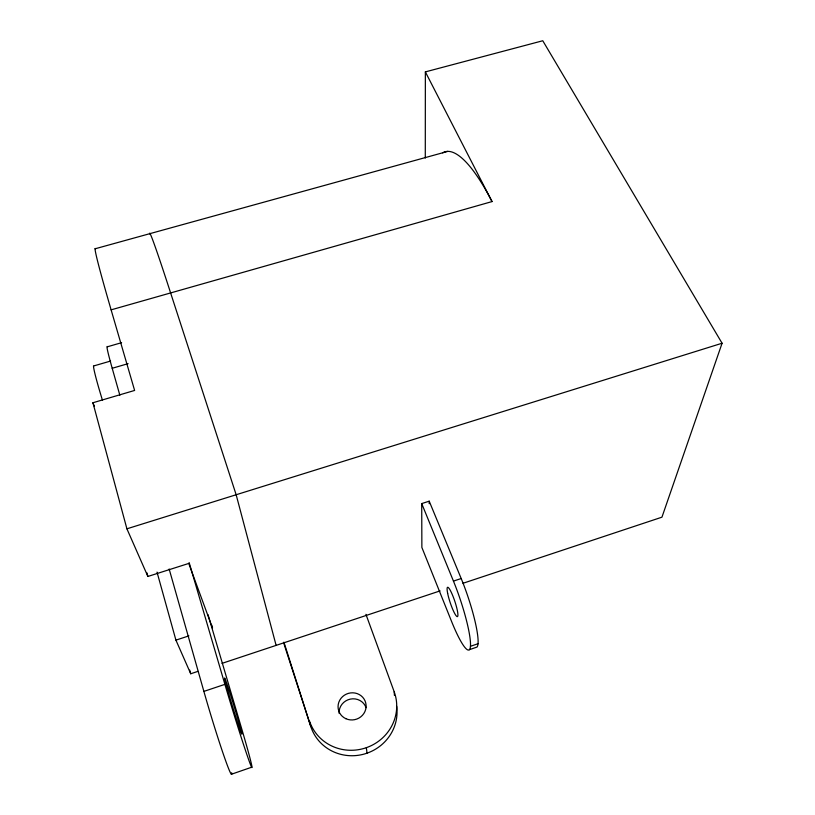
<?xml version="1.0" encoding="UTF-8"?>
<svg xmlns="http://www.w3.org/2000/svg" width="815" height="815" viewBox="0 0 815 815"><rect width="100%" height="100%" fill="white"/><g stroke="black" fill="none" stroke-linecap="round" stroke-linejoin="round"><path stroke-width="1.22" d="M425.287 158.049L425.359 71.893L542.77 40.75L722.08 343.237L661.943 517.179L462.991 583.285M429.199 503.701L429.21 501.184L421.712 503.589L421.875 547.456L451.561 621.417A50.53 7.855 71.5 0 0 470.489 645.643A50.53 7.855 71.5 0 0 453.446 581.095L421.712 503.589M231.399 774.25L251.713 767.21M470.449 646.305L478.069 643.707M469.43 649.657L476.969 647.079A50.479 8.15 71.5 0 0 461.188 578.528L429.21 501.184M231.674 772.732A63.59 2.69 73.2 0 1 223.045 753.274A63.59 2.69 73.2 0 1 203.882 691.395L224.899 684.356L189.151 562.574M453.446 581.095L461.188 578.528M157.02 572.12L175.918 640.132L190.73 673.761L197.943 671.356M221.996 663.369L440.09 590.895M175.918 640.132L188.907 635.873M95.569 248.728A165.567 3.922 72.7 0 0 111.115 309.853L134.618 390.446L92.92 402.753L126.906 528.813L147.882 576.46L188.744 563.45L212.532 628.141L211.452 624.494M126.906 528.813L722.08 343.237M110.596 361.045L94.041 365.853A39.986 2.058 72.5 0 0 102.395 400.033M119.846 395.204L112.205 368.278L128.098 363.653M121.598 342.677L107.458 346.762A54.585 2.048 72.6 0 0 112.205 368.278M111.115 309.853L492.026 201.58L425.359 71.893M95.049 248.799L447.73 151.396M92.92 402.753L94.367 406.237M365.935 614.327L394.216 691.843L394.429 695.45M283.946 642.24L310.851 726.664A44.275 42.614 -18.9 0 0 362.502 754.496A44.275 42.614 -18.9 0 0 396.661 706.248M283.518 642.424L310.851 726.664M208.019 614.673L240.904 726.073A63.427 1.671 73 0 1 250.073 763.563A63.427 1.671 73 0 1 224.899 684.356M169.153 569.002L203.882 691.395M189.712 670.113L190.73 673.761M146.883 572.782L147.882 576.46M276.112 645.388L236.156 494.746L170.62 292.942A164.467 3.117 72.9 0 0 149.593 233.803M366.343 747.681L367.045 753.162M442.657 152.853A158.507 39.68 73.9 0 1 492.026 201.58M394.216 691.843A44.794 43.022 -18.1 0 1 366.108 747.763A44.794 43.022 -18.1 0 1 309.486 720.929M339.091 713.278A13.916 13.397 -18.8 0 1 350.328 699.107A13.916 13.397 -18.8 0 1 366.067 707.664M345.855 718.687A14.079 13.519 -18 0 0 366.088 705.199A14.079 13.519 -18 0 0 344.307 695.266A14.079 13.519 -18 0 0 345.855 718.687M447.649 593.34A15.475 2.404 71.5 0 0 457.001 616.568A15.475 2.404 71.5 0 0 452.855 595.938A15.475 2.404 71.5 0 0 447.649 593.34M227.843 690.662A29.146 0.764 73 0 0 241.678 734.009A29.146 0.764 73 0 0 230.227 693.911A29.146 0.764 73 0 0 227.843 690.662"/></g></svg>
